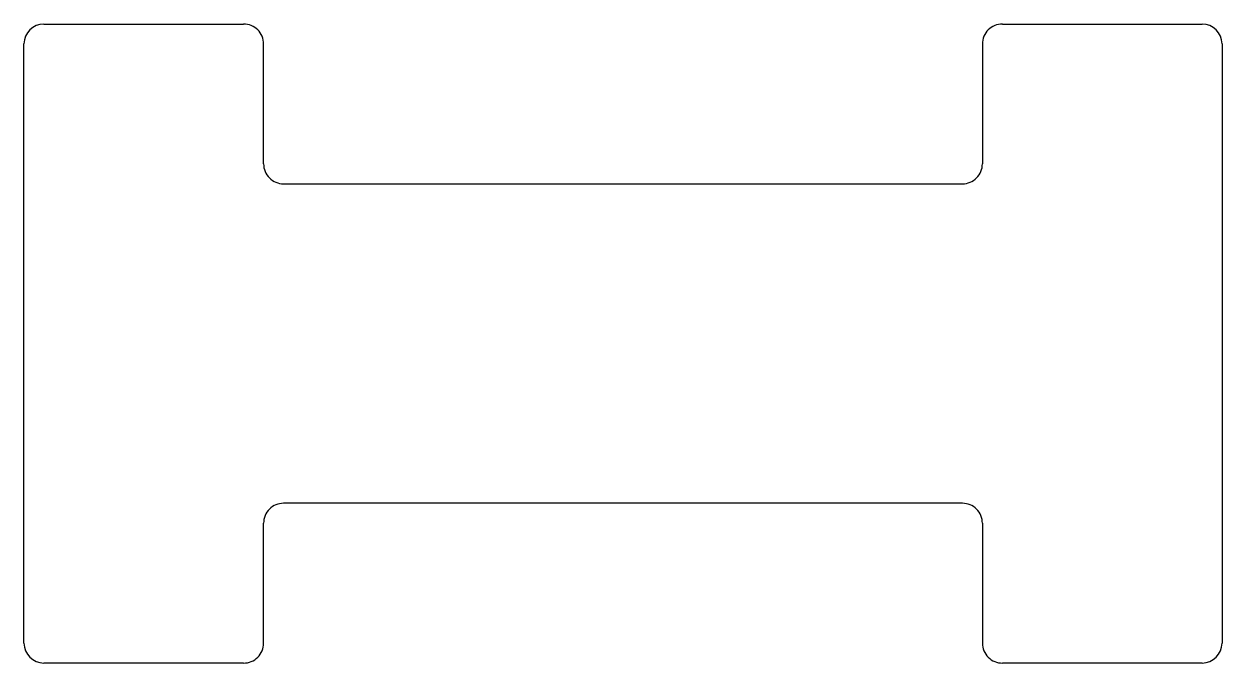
# Model space of a CAD drawing. Extents: x 805.9 to 820.9, y 501.5 to 509.5.
import ezdxf

# ---------------------------------------------------------------- set-up
doc = ezdxf.new("R2010")
doc.units = 0
doc.layers.get('0').update_dxf_attribs({"linetype": 'CONTINUOUS'})

msp = doc.modelspace()

# ---------------------------------------------------------------- linework, layer by layer
for p, q in [((806.108, 509.484), (808.608, 509.484)), ((818.108, 509.484), (820.608, 509.484)), ((805.858, 501.734), (805.858, 509.234)), ((808.858, 507.734), (808.858, 509.234)), ((817.858, 509.234), (817.858, 507.734)), ((820.858, 509.234), (820.858, 501.734)), ((809.108, 507.484), (817.608, 507.484)), ((817.608, 503.484), (809.108, 503.484)), ((808.858, 501.734), (808.858, 503.234)), ((817.858, 503.234), (817.858, 501.734)), ((808.608, 501.484), (806.108, 501.484)), ((820.608, 501.484), (818.108, 501.484))]:
    msp.add_line(p, q)
for centre, start, end in [((806.108, 509.234), 90.0012, 179.9995), ((808.608, 509.234), 359.9978, 90.0012), ((818.108, 509.234), 89.9988, 180.0016), ((820.608, 509.234), 0.0003, 89.9988), ((809.108, 507.734), 179.9978, 269.9998), ((817.608, 507.734), 269.9998, 0.0016), ((809.108, 503.234), 90.0003, 180.0022), ((817.608, 503.234), 0, 90.0003), ((806.108, 501.734), 179.9995, 269.999), ((808.608, 501.734), 269.999, 0.0022), ((818.108, 501.734), 180, 270.001), ((820.608, 501.734), 270.001, 0.0003)]:
    msp.add_arc(centre, 0.25, start, end)

doc.saveas('drawing.dxf')
